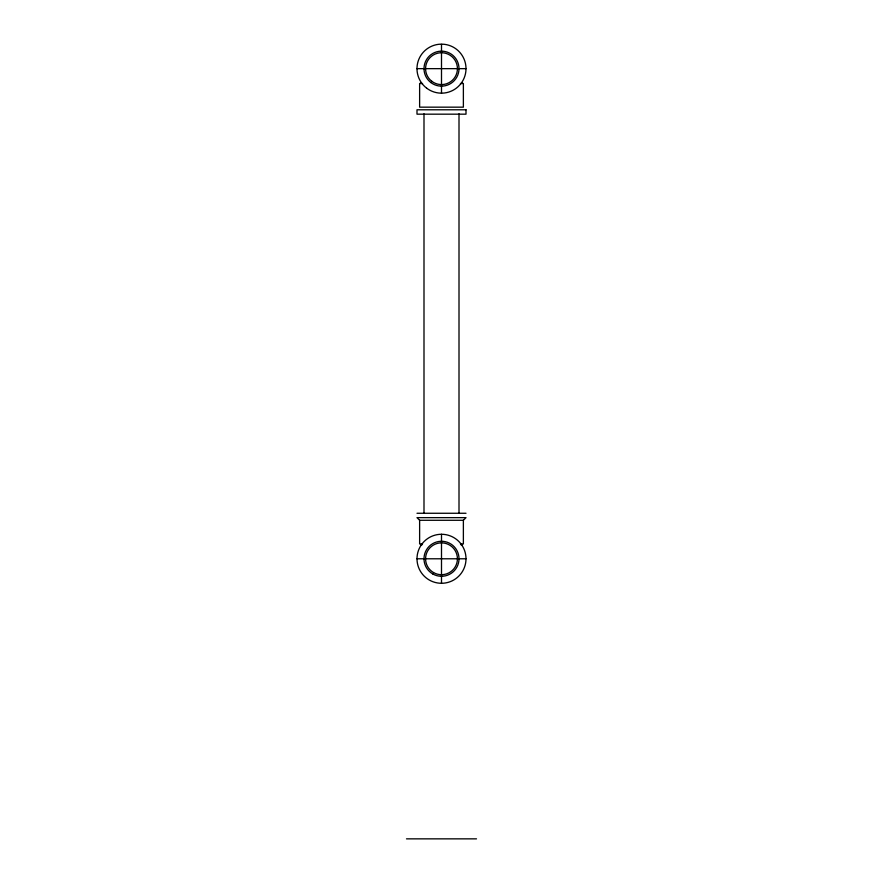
<?xml version="1.0" encoding="UTF-8"?>
<svg xmlns="http://www.w3.org/2000/svg" width="883" height="883" viewBox="0 0 883 883"><rect width="100%" height="100%" fill="white"/><g stroke="black" fill="none" stroke-linecap="round" stroke-linejoin="round"><path stroke-width="1.32" d="M463.376 520.275L466.003 517.648L416.997 517.648L419.624 520.275L463.376 520.275L463.376 543.906L460.451 543.906M416.997 68.653L466.003 68.653M420.496 82.66L421.213 82.66M461.787 82.66L462.504 82.66M422.549 83.532L419.624 83.532L419.624 107.163L463.376 107.163L463.376 83.532L460.451 83.532M416.997 513.266L466.003 513.266M422.549 543.906L419.624 543.906L419.624 520.275M420.496 544.778L422.096 544.778M460.904 544.778L462.504 544.778M416.997 558.784L466.003 558.784A24.503 24.503 0 0 1 429.248 579.999A24.503 24.503 0 0 1 429.248 537.559A24.503 24.503 0 0 1 466.003 558.784M406.489 838.85L476.511 838.85M459.005 113.819L459.005 513.266M441.5 44.36L441.5 93.168M441.5 534.27L441.5 583.078M423.995 113.819L423.995 513.266M466.003 109.79L416.997 109.79L416.997 114.172L466.003 114.172L466.003 109.79M426.577 88.101A24.503 24.503 0 0 0 465.794 71.854A24.503 24.503 0 0 0 432.118 46.015A24.503 24.503 0 0 0 426.577 88.101M430.849 82.538A17.505 17.505 0 0 0 458.851 70.938A17.505 17.505 0 0 0 434.8 52.483A17.505 17.505 0 0 0 430.849 82.538M431.798 81.291A15.927 15.927 0 0 0 457.295 70.739A15.927 15.927 0 0 0 435.407 53.94A15.927 15.927 0 0 0 431.798 81.291M432.747 573.939A17.505 17.505 0 0 0 459.005 558.784A17.505 17.505 0 0 0 432.747 543.619A17.505 17.505 0 0 0 432.747 573.939M433.531 572.57A15.927 15.927 0 0 0 457.427 558.784A15.927 15.927 0 0 0 433.531 544.988A15.927 15.927 0 0 0 433.531 572.57"/></g></svg>
